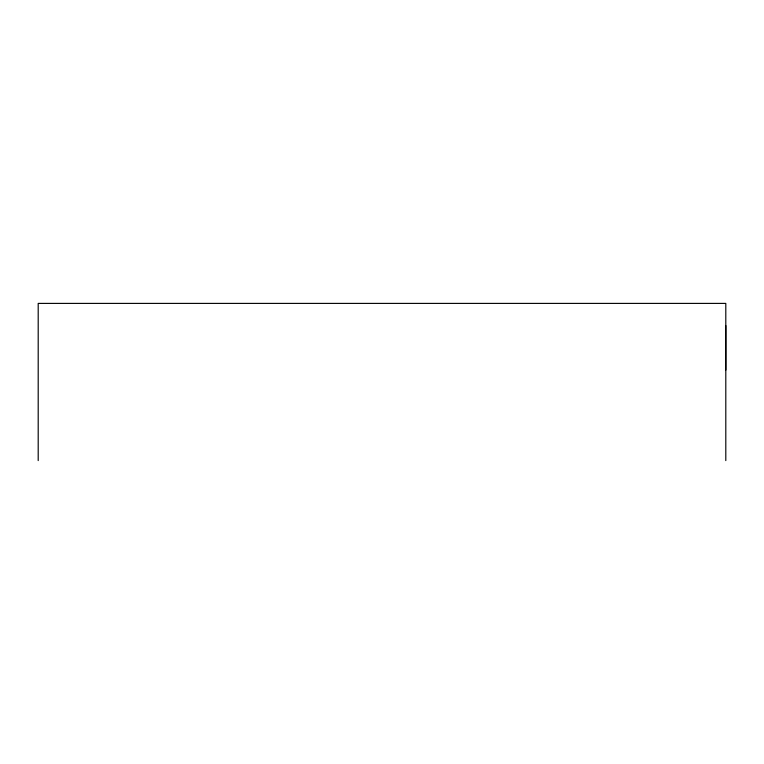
<?xml version="1.0" encoding="UTF-8"?>
<svg xmlns="http://www.w3.org/2000/svg" width="764" height="764" viewBox="0 0 764 764"><rect width="100%" height="100%" fill="white"/><g stroke="black" fill="none" stroke-linecap="round" stroke-linejoin="round"><path stroke-width="1.15" d="M725.8 370.12L725.8 325.559M725.8 460.596L725.8 303.403L38.2 303.403L38.2 460.596"/></g></svg>
